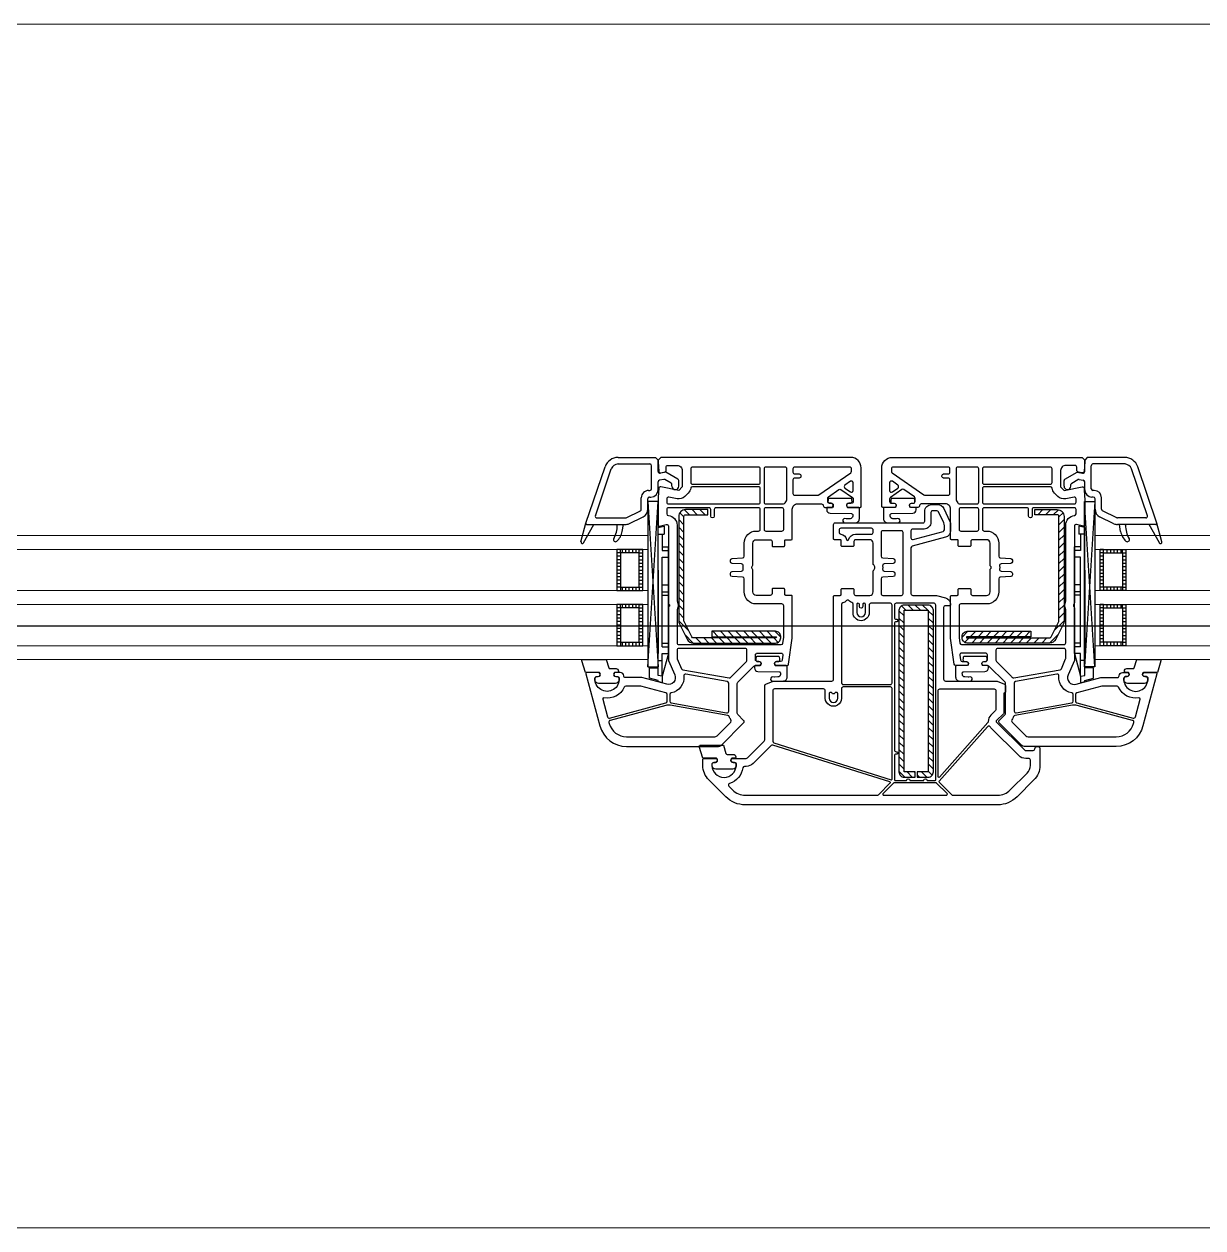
# Model space of a CAD drawing. Header units: millimetres. Extents: x 53645 to 137188, y 78097 to 135533.
# Drawn here: x 121033 to 121375.7, y 104278.9 to 104628.9 of the extents above; entities that cross this region are included whole.
import ezdxf

# ---------------------------------------------------------------- set-up
doc = ezdxf.new("R2010")
doc.units = ezdxf.units.MM
doc.linetypes.add('CONTI', pattern=[0])
doc.linetypes.add('GOST2.303 5', pattern=[24, 20, -1.5, 1, -1.5])
for name, color, linetype in [('axis_dim', 40, 'CONTI'), ('GASKET', 5, 'Continuous'), ('PVC', 7, 'Continuous'), ('STEEL', 5, 'Continuous')]:
    doc.layers.add(name, color=color, linetype=linetype)
doc.layers.add('doors_windows', color=4, linetype='Continuous', lineweight=5)

# ---------------------------------------------------------------- blocks, each defined once
blk = doc.blocks.new('*U52')
at = {"color": 1, "linetype": 'Continuous'}
for p, q in [((541, -44.14), (538.44, -44.82)), ((538.44, -44.82), (538.44, -47.87)), ((542.2, -43.52), (541, -43.85)), ((541, -43.85), (541, -44.14)), ((542.2, -45.37), (541, -45.65)), ((542.2, -45.39), (542.2, -43.52)), ((544, -51.97), (542.2, -45.37)), ((542.2, -45.37), (542.2, -51.97)), ((662, -51.97), (663.8, -45.37)), ((663.8, -45.39), (663.8, -43.52)), ((663.8, -43.52), (665, -43.85)), ((663.8, -45.37), (665, -45.65)), ((663.8, -45.37), (663.8, -51.97)), ((665, -43.85), (665, -44.14)), ((665, -44.14), (667.56, -44.82)), ((667.56, -44.82), (667.56, -47.87)), ((538.44, -47.87), (541, -47.87)), ((541, -45.65), (541, -88.61)), ((542.2, -45.65), (542.2, -51.97)), ((663.8, -45.65), (663.8, -51.97)), ((665, -45.65), (665, -88.61)), ((667.56, -47.87), (665, -47.87)), ((541, -49.97), (542.2, -49.97)), ((541, -76.2), (541, -52)), ((542.2, -51.97), (544, -51.97)), ((544, -51.97), (544, -82.97)), ((663.8, -51.97), (662, -51.97)), ((662, -51.97), (662, -82.97)), ((665, -49.97), (663.8, -49.97)), ((665, -76.2), (665, -52)), ((542.2, -53.97), (542.2, -79.97)), ((542.2, -53.97), (544, -53.97)), ((542.2, -53.97), (542.2, -54.57)), ((542.2, -54.97), (544, -54.97)), ((663.8, -53.97), (662, -53.97)), ((663.8, -54.97), (662, -54.97)), ((663.8, -53.97), (663.8, -54.57)), ((663.8, -53.97), (663.8, -79.97)), ((542.2, -68.97), (544, -68.97)), ((542.2, -69.97), (544, -69.97)), ((663.8, -68.97), (662, -68.97)), ((663.8, -69.97), (662, -69.97)), ((542.2, -71.97), (544, -71.97)), ((663.8, -71.97), (662, -71.97)), ((542.2, -79.97), (544, -79.97)), ((663.8, -79.97), (662, -79.97)), ((542.2, -86.67), (542.2, -81.97)), ((542.2, -81.97), (544, -81.97)), ((542.2, -82.97), (544, -82.97)), ((663.8, -81.97), (662, -81.97)), ((663.8, -82.97), (662, -82.97)), ((663.8, -86.67), (663.8, -81.97)), ((541, -86.67), (542.7, -86.67)), ((542.7, -89.07), (542.7, -86.67)), ((665, -86.67), (663.3, -86.67)), ((663.3, -89.07), (663.3, -86.67)), ((541, -88.61), (542.7, -89.07)), ((665, -88.61), (663.3, -89.07))]:
    blk.add_line(p, q, dxfattribs=at)
at = {"color": 1, "linetype": 'Continuous', "lineweight": -3}
for p, q in [((538.02, -48.17), (541.01, -96.18)), ((538.02, -96.18), (541.01, -48.17)), ((667.98, -48.17), (664.99, -96.18)), ((667.98, -96.18), (664.99, -48.17))]:
    blk.add_line(p, q, dxfattribs=at)
at = {"color": 5}
for p, q in [((530.04, -55.28), (529.04, -55.28)), ((530.04, -55.28), (530.04, -54.28)), ((530.54, -55.28), (530.54, -54.28)), ((531.54, -55.28), (531.54, -54.28)), ((532.54, -55.28), (532.54, -54.28)), ((533.54, -55.28), (533.54, -54.28)), ((534.54, -55.28), (534.54, -54.28)), ((535.54, -55.28), (535.54, -54.28)), ((535.54, -55.28), (536.54, -55.28)), ((670.48, -55.28), (669.48, -55.28)), ((670.48, -55.28), (670.48, -54.28)), ((671.48, -55.28), (671.48, -54.28)), ((672.48, -55.28), (672.48, -54.28)), ((673.48, -55.28), (673.48, -54.28)), ((674.48, -55.28), (674.48, -54.28)), ((675.48, -55.28), (675.48, -54.28)), ((675.98, -55.28), (675.98, -54.28)), ((675.98, -55.28), (676.98, -55.28)), ((530.04, -56.28), (529.04, -56.28)), ((530.04, -57.28), (529.04, -57.28)), ((530.04, -58.28), (529.04, -58.28)), ((530.04, -59.28), (529.04, -59.28)), ((535.54, -56.28), (536.54, -56.28)), ((535.54, -57.28), (536.54, -57.28)), ((535.54, -58.28), (536.54, -58.28)), ((535.54, -59.28), (536.54, -59.28)), ((670.48, -56.28), (669.48, -56.28)), ((670.48, -57.28), (669.48, -57.28)), ((670.48, -58.28), (669.48, -58.28)), ((670.48, -59.28), (669.48, -59.28)), ((675.98, -56.28), (676.98, -56.28)), ((675.98, -57.28), (676.98, -57.28)), ((675.98, -58.28), (676.98, -58.28)), ((675.98, -59.28), (676.98, -59.28)), ((530.04, -60.28), (529.04, -60.28)), ((530.04, -61.28), (529.04, -61.28)), ((530.04, -62.28), (529.04, -62.28)), ((535.54, -60.28), (536.54, -60.28)), ((535.54, -61.28), (536.54, -61.28)), ((535.54, -62.28), (536.54, -62.28)), ((670.48, -60.28), (669.48, -60.28)), ((670.48, -61.28), (669.48, -61.28)), ((670.48, -62.28), (669.48, -62.28)), ((675.98, -60.28), (676.98, -60.28)), ((675.98, -61.28), (676.98, -61.28)), ((675.98, -62.28), (676.98, -62.28)), ((530.04, -63.28), (529.04, -63.28)), ((530.04, -64.28), (529.04, -64.28)), ((530.04, -65.28), (529.04, -65.28)), ((530.04, -65.28), (529.04, -65.28)), ((530.04, -66.28), (529.04, -66.28)), ((530.04, -65.28), (530.04, -66.28)), ((530.54, -66.28), (530.54, -65.28)), ((531.54, -66.28), (531.54, -65.28)), ((532.54, -66.28), (532.54, -65.28)), ((533.54, -66.28), (533.54, -65.28)), ((534.54, -66.28), (534.54, -65.28)), ((535.54, -63.28), (536.54, -63.28)), ((535.54, -64.28), (536.54, -64.28)), ((535.54, -65.28), (536.54, -65.28)), ((535.54, -65.28), (536.54, -65.28)), ((535.54, -65.28), (535.54, -66.28)), ((535.54, -66.28), (536.54, -66.28)), ((670.48, -63.28), (669.48, -63.28)), ((670.48, -64.28), (669.48, -64.28)), ((670.48, -65.28), (669.48, -65.28)), ((670.48, -65.28), (669.48, -65.28)), ((670.48, -66.28), (669.48, -66.28)), ((670.48, -65.28), (670.48, -66.28)), ((671.48, -66.28), (671.48, -65.28)), ((672.48, -66.28), (672.48, -65.28)), ((673.48, -66.28), (673.48, -65.28)), ((674.48, -66.28), (674.48, -65.28)), ((675.48, -66.28), (675.48, -65.28)), ((675.98, -63.28), (676.98, -63.28)), ((675.98, -64.28), (676.98, -64.28)), ((675.98, -65.28), (676.98, -65.28)), ((675.98, -65.28), (676.98, -65.28)), ((675.98, -65.28), (675.98, -66.28)), ((675.98, -66.28), (676.98, -66.28)), ((530.04, -71.28), (529.04, -71.28)), ((530.04, -72.28), (529.04, -72.28)), ((530.04, -73.28), (529.04, -73.28)), ((530.04, -71.28), (530.04, -70.28)), ((530.54, -71.28), (530.54, -70.28)), ((531.54, -71.28), (531.54, -70.28)), ((532.54, -71.28), (532.54, -70.28)), ((533.54, -71.28), (533.54, -70.28)), ((534.54, -71.28), (534.54, -70.28)), ((535.54, -71.28), (535.54, -70.28)), ((535.54, -71.28), (536.54, -71.28)), ((535.54, -72.28), (536.54, -72.28)), ((535.54, -73.28), (536.54, -73.28)), ((670.48, -71.28), (669.48, -71.28)), ((670.48, -72.28), (669.48, -72.28)), ((670.48, -73.28), (669.48, -73.28)), ((670.48, -71.28), (670.48, -70.28)), ((671.48, -71.28), (671.48, -70.28)), ((672.48, -71.28), (672.48, -70.28)), ((673.48, -71.28), (673.48, -70.28)), ((674.48, -71.28), (674.48, -70.28)), ((675.48, -71.28), (675.48, -70.28)), ((675.98, -71.28), (675.98, -70.28)), ((675.98, -71.28), (676.98, -71.28)), ((675.98, -72.28), (676.98, -72.28)), ((675.98, -73.28), (676.98, -73.28)), ((530.04, -74.28), (529.04, -74.28)), ((530.04, -75.28), (529.04, -75.28)), ((530.04, -76.28), (529.04, -76.28)), ((535.54, -74.28), (536.54, -74.28)), ((535.54, -75.28), (536.54, -75.28)), ((535.54, -76.28), (536.54, -76.28)), ((670.48, -74.28), (669.48, -74.28)), ((670.48, -75.28), (669.48, -75.28)), ((670.48, -76.28), (669.48, -76.28)), ((675.98, -74.28), (676.98, -74.28)), ((675.98, -75.28), (676.98, -75.28)), ((675.98, -76.28), (676.98, -76.28)), ((530.04, -77.28), (529.04, -77.28)), ((530.04, -78.28), (529.04, -78.28)), ((530.04, -79.28), (529.04, -79.28)), ((530.04, -80.28), (529.04, -80.28)), ((535.54, -77.28), (536.54, -77.28)), ((535.54, -78.28), (536.54, -78.28)), ((535.54, -79.28), (536.54, -79.28)), ((535.54, -80.28), (536.54, -80.28)), ((670.48, -77.28), (669.48, -77.28)), ((670.48, -78.28), (669.48, -78.28)), ((670.48, -79.28), (669.48, -79.28)), ((670.48, -80.28), (669.48, -80.28)), ((675.98, -77.28), (676.98, -77.28)), ((675.98, -78.28), (676.98, -78.28)), ((675.98, -79.28), (676.98, -79.28)), ((675.98, -80.28), (676.98, -80.28)), ((530.04, -81.28), (529.04, -81.28)), ((530.04, -81.28), (529.04, -81.28)), ((530.04, -82.28), (529.04, -82.28)), ((530.04, -81.28), (530.04, -82.28)), ((530.54, -82.28), (530.54, -81.28)), ((531.54, -82.28), (531.54, -81.28)), ((532.54, -82.28), (532.54, -81.28)), ((533.54, -82.28), (533.54, -81.28)), ((534.54, -82.28), (534.54, -81.28)), ((535.54, -81.28), (536.54, -81.28)), ((535.54, -81.28), (536.54, -81.28)), ((535.54, -81.28), (535.54, -82.28)), ((535.54, -82.28), (536.54, -82.28)), ((670.48, -81.28), (669.48, -81.28)), ((670.48, -81.28), (669.48, -81.28)), ((670.48, -82.28), (669.48, -82.28)), ((670.48, -81.28), (670.48, -82.28)), ((671.48, -82.28), (671.48, -81.28)), ((672.48, -82.28), (672.48, -81.28)), ((673.48, -82.28), (673.48, -81.28)), ((674.48, -82.28), (674.48, -81.28)), ((675.48, -82.28), (675.48, -81.28)), ((675.98, -81.28), (676.98, -81.28)), ((675.98, -81.28), (676.98, -81.28)), ((675.98, -81.28), (675.98, -82.28)), ((675.98, -82.28), (676.98, -82.28))]:
    blk.add_line(p, q, dxfattribs=at)
at = {"color": 1, "linetype": 'Continuous', "lineweight": -3}
for points in [[(538.02, -50.18), (538.02, -48.17), (541.01, -48.17), (541.01, -96.18), (538.02, -96.18)], [(667.98, -50.18), (667.98, -48.17), (664.99, -48.17), (664.99, -96.18), (667.98, -96.18)]]:
    blk.add_lwpolyline(points, close=True, dxfattribs=at)
at = {"color": 5}
for points in [[(536.54, -66.28), (529.04, -66.28), (529.04, -54.28), (536.54, -54.28)], [(535.54, -65.28), (530.04, -65.28), (530.04, -55.28), (535.54, -55.28)], [(669.48, -66.28), (676.98, -66.28), (676.98, -54.28), (669.48, -54.28)], [(670.48, -65.28), (675.98, -65.28), (675.98, -55.28), (670.48, -55.28)], [(536.54, -82.28), (529.04, -82.28), (529.04, -70.28), (536.54, -70.28)], [(535.54, -81.28), (530.04, -81.28), (530.04, -71.28), (535.54, -71.28)], [(669.48, -82.28), (676.98, -82.28), (676.98, -70.28), (669.48, -70.28)], [(670.48, -81.28), (675.98, -81.28), (675.98, -71.28), (670.48, -71.28)]]:
    blk.add_lwpolyline(points, close=True, dxfattribs=at)
at = {"layer": 'doors_windows', "color": 5}
for points in [[(100, -50.28), (538.02, -50.28), (538.02, -54.28), (100, -54.28)], [(668, -50.28), (1100.25, -50.28), (1100.25, -54.28), (668, -54.28)], [(100, -66.28), (538.02, -66.28), (538.02, -70.28), (100, -70.28)], [(668, -66.28), (1100.25, -66.28), (1100.25, -70.28), (668, -70.28)], [(100, -82.28), (538.02, -82.28), (538.02, -86.28), (100, -86.28)], [(668, -82.28), (1100.25, -82.28), (1100.25, -86.28), (668, -86.28)]]:
    blk.add_lwpolyline(points, close=True, dxfattribs=at)
at = {"layer": 'GASKET'}
for p, q in [((518.57, -84.5), (520.01, -89.88)), ((519.3, -84.2), (522.3, -89.5)), ((530.55, -87.48), (530.91, -89.5)), ((675.45, -87.48), (675.09, -89.5)), ((686.69, -84.2), (683.7, -89.5)), ((687.43, -84.5), (685.99, -89.88))]:
    blk.add_line(p, q, dxfattribs=at)
at = {"layer": 'GASKET', "color": 5, "linetype": 'Continuous'}
for points in [[(643.14, -22.66, -0.414214), (642.44, -21.96), (642.44, -21.86, -0.414214), (642.74, -21.56), (643.59, -21.56), (643.76, -21.26, 0.57735), (643.24, -20.36), (642.79, -20.36, -0.414214), (642.29, -19.86), (642.29, -19.56, -0.020024), (642.3, -19.28, -0.390947), (643.3, -18.36), (648.28, -18.36, -0.390947), (649.28, -19.28), (649.29, -19.56), (649.29, -19.86, -0.414214), (648.79, -20.36), (648.34, -20.36, 0.57735), (647.82, -21.26), (648, -21.56), (652.04, -21.56), (653.06, -24.95, -0.502334), (652.77, -25.33), (646.01, -25.33), (645.28, -22.9, 0.349418), (644.98, -22.66)], [(526.91, -47.61, 0.349418), (526.62, -47.85), (525.89, -50.28), (519.13, -50.28, -0.502334), (518.84, -49.9), (519.86, -46.51), (523.9, -46.51), (524.08, -46.21, 0.57735), (523.56, -45.31), (523.11, -45.31, -0.414214), (522.61, -44.81), (522.61, -44.51), (522.62, -44.23, -0.390947), (523.61, -43.31), (528.6, -43.31, -0.390947), (529.6, -44.23, -0.020024), (529.61, -44.51), (529.61, -44.81, -0.414214), (529.11, -45.31), (528.66, -45.31, 0.57735), (528.14, -46.21), (528.31, -46.51), (529.16, -46.51, -0.414214), (529.46, -46.81), (529.46, -46.91, -0.414214), (528.76, -47.61)], [(575.43, -49.68, -0.57735), (574.91, -48.78), (575.08, -48.48), (578.22, -48.48, 0.414214), (578.52, -48.18), (578.52, -45.19, 0.414214), (577.32, -43.99), (574.23, -43.99, 1.241435), (574.68, -45.16, -0.169782), (574.87, -45.11), (575.84, -45.19, -0.363714), (576.56, -45.92), (576.59, -46.24, -0.433601), (576.2, -46.68), (569.99, -46.81, 0.407864), (569.01, -47.81), (569.01, -48.28, 0.414214), (569.21, -48.48), (570.67, -48.48), (570.85, -48.78, -0.57735), (570.33, -49.68), (569.88, -49.68, 0.414214), (569.38, -50.18, 0.054959), (569.46, -50.94, 0.351258), (569.66, -51.1), (576.1, -51.1, 0.351258), (576.29, -50.94, 0.054959), (576.38, -50.18, 0.414214), (575.88, -49.68)], [(630.12, -49.68, 0.414214), (629.62, -50.18, 0.054959), (629.71, -50.94, 0.351258), (629.9, -51.1), (636.34, -51.1, 0.351258), (636.54, -50.94, 0.054959), (636.62, -50.18, 0.414214), (636.12, -49.68), (635.67, -49.68, -0.57735), (635.15, -48.78), (635.33, -48.48), (636.79, -48.48, 0.414214), (636.99, -48.28), (636.99, -47.81, 0.407864), (636.01, -46.81), (629.8, -46.68, -0.433601), (629.41, -46.24), (629.44, -45.92, -0.363714), (630.16, -45.19), (631.13, -45.11, -0.169782), (631.32, -45.16, 1.241435), (631.77, -43.99), (628.68, -43.99, 0.414214), (627.48, -45.19), (627.48, -48.18, 0.414214), (627.78, -48.48), (630.92, -48.48), (631.09, -48.78, -0.57735), (630.57, -49.68)], [(677.24, -47.61, -0.414214), (676.54, -46.91), (676.54, -46.81, -0.414214), (676.84, -46.51), (677.69, -46.51), (677.86, -46.21, 0.57735), (677.34, -45.31), (676.89, -45.31, -0.414214), (676.39, -44.81), (676.39, -44.51, -0.020024), (676.4, -44.23, -0.390947), (677.4, -43.31), (682.38, -43.31, -0.390947), (683.38, -44.23), (683.39, -44.51), (683.39, -44.81, -0.414214), (682.89, -45.31), (682.44, -45.31, 0.57735), (681.92, -46.21), (682.1, -46.51), (686.14, -46.51), (687.16, -49.9, -0.502334), (686.87, -50.28), (680.11, -50.28), (679.38, -47.85, 0.349418), (679.08, -47.61)], [(596.41, -95.68, -0.57735), (595.9, -94.78), (596.07, -94.48), (599.2, -94.48, 0.414214), (599.5, -94.18), (599.5, -91.19, 0.414214), (598.3, -89.99), (595.21, -89.99, 1.241435), (595.67, -91.16, -0.169782), (595.86, -91.11), (596.82, -91.19, -0.363714), (597.55, -91.92), (597.58, -92.24, -0.433601), (597.19, -92.68), (590.98, -92.81, 0.407864), (590, -93.81), (590, -94.28, 0.414214), (590.2, -94.48), (591.66, -94.48), (591.83, -94.78, -0.57735), (591.31, -95.68), (590.86, -95.68, 0.414214), (590.36, -96.18, 0.054959), (590.45, -96.94, 0.351258), (590.64, -97.1), (597.09, -97.1, 0.351258), (597.28, -96.94, 0.054959), (597.36, -96.18, 0.414214), (596.86, -95.68)], [(609.13, -95.68, 0.414214), (608.63, -96.18, 0.054959), (608.72, -96.94, 0.351258), (608.91, -97.1), (615.36, -97.1, 0.351258), (615.55, -96.94, 0.054959), (615.63, -96.18, 0.414214), (615.13, -95.68), (614.68, -95.68, -0.57735), (614.16, -94.78), (614.34, -94.48), (615.8, -94.48, 0.414214), (616, -94.28), (616, -93.81, 0.407864), (615.02, -92.81), (608.81, -92.68, -0.433601), (608.42, -92.24), (608.45, -91.92, -0.363714), (609.18, -91.19), (610.14, -91.11, -0.169782), (610.33, -91.16, 1.241435), (610.79, -89.99), (607.7, -89.99, 0.414214), (606.5, -91.19), (606.5, -94.18, 0.414214), (606.8, -94.48), (609.93, -94.48), (610.1, -94.78, -0.57735), (609.58, -95.68)]]:
    blk.add_lwpolyline(points, format="xyb", close=True, dxfattribs=at)
at = {"layer": 'GASKET'}
for centre, radius, start, end in [((518.96, -84.4), 0.4, 29.4867, 195), ((528.6, -85.1), 0.6, 47.514, 209.42), ((521.11, -89.32), 8, 0, 29.42), ((525.63, -88.34), 5, 10, 47.514), ((680.37, -88.34), 5, 132.486, 170), ((684.89, -89.32), 8, 150.58, 180), ((677.4, -85.1), 0.6, 330.58, 132.486), ((687.04, -84.4), 0.4, 345, 150.5133)]:
    blk.add_arc(centre, radius, start, end, dxfattribs=at)
at = {"layer": 'PVC'}
for p, q in [((520, -89.8), (520, -89.8)), ((520.02, -89.9), (525.58, -106.29)), ((520.3, -89.5), (531.45, -89.5)), ((529.11, -89.32), (529.11, -89.5)), ((532.5, -89.74), (536.65, -91.76)), ((673.5, -89.74), (669.35, -91.76)), ((685.7, -89.5), (674.55, -89.5)), ((676.89, -89.32), (676.89, -89.5)), ((685.98, -89.9), (680.42, -106.29)), ((686, -89.8), (686, -89.8)), ((522.76, -92.06), (527.38, -105.68)), ((523.23, -91.4), (531.45, -91.4)), ((531.67, -91.45), (535.82, -93.47)), ((536.1, -93.92), (536.1, -97.3)), ((538, -93.92), (538, -97)), ((668, -93.92), (668, -97)), ((669.9, -93.92), (669.9, -97.3)), ((674.33, -91.45), (670.18, -93.47)), ((682.77, -91.4), (674.55, -91.4)), ((683.24, -92.06), (678.62, -105.68)), ((538.5, -97.5), (538.9, -97.5)), ((667.5, -97.5), (667.1, -97.5)), ((538.2, -99.4), (538.6, -99.4)), ((539.1, -99.9), (539.1, -106.6)), ((541, -99.6), (541, -101.91)), ((545, -100.65), (545, -101.11)), ((547, -100.65), (547, -102.27)), ((659, -100.65), (659, -102.27)), ((661, -100.65), (661, -101.11)), ((665, -99.6), (665, -101.91)), ((666.9, -99.9), (666.9, -106.6)), ((667.8, -99.4), (667.4, -99.4)), ((541, -104.96), (541, -108.25)), ((542.65, -102.62), (541.41, -102.4)), ((543.2, -104.75), (541.59, -104.47)), ((544.75, -101.55), (542.99, -102.56)), ((546.75, -102.7), (543.2, -104.75)), ((659.25, -102.7), (662.8, -104.75)), ((661.25, -101.55), (663.01, -102.56)), ((662.8, -104.75), (664.41, -104.47)), ((663.35, -102.62), (664.59, -102.4)), ((665, -104.96), (665, -108.25)), ((529.27, -107.1), (538.6, -107.1)), ((540.25, -109), (541, -108.25)), ((665.75, -109), (665, -108.25)), ((676.72, -107.1), (667.4, -107.1)), ((529.37, -109), (540.25, -109)), ((676.63, -109), (665.75, -109))]:
    blk.add_line(p, q, dxfattribs=at)
at = {"layer": 'PVC', "linetype": 'Continuous', "lineweight": -3}
for points in [[(614, -44.5), (614, -68.6, -0.414214), (613.7, -68.9), (612.1, -68.9, 0.414214), (611.8, -69.2), (611.8, -70.6, -0.414214), (611.5, -70.9), (608.4, -70.9, -0.414214), (608.1, -70.6), (608.1, -69.4, 0.414214), (607.6, -68.9), (603.5, -68.9, 0.414214), (602.5, -69.9), (602.5, -75.88, -0.213422), (602.33, -76.25, 0.447214), (602.33, -77.75, -0.213422), (602.5, -78.12), (602.5, -84.1, 0.414214), (603.5, -85.1), (607.6, -85.1, 0.414214), (608.1, -84.6), (608.1, -83.4, -0.414214), (608.4, -83.1), (611.5, -83.1, -0.414214), (611.8, -83.4), (611.8, -84.8, 0.414214), (612.1, -85.1), (613.7, -85.1, -0.414214), (614, -85.4), (614, -89.5, -0.414214), (613.5, -90), (588, -90, 0.414214), (587.5, -90.5), (587.5, -93.3, -0.414214), (585.5, -95.3), (583.77, -95.3, -0.290275), (581.96, -94.15), (580.19, -90.41, -0.110636), (580, -89.55), (580, -87.72, -0.339454), (581.48, -85.78), (591.13, -83.2, 0.339454), (591.5, -82.72), (591.5, -69.4, 0.414214), (591, -68.9), (584.04, -68.9), (581.48, -68.22, -0.339454), (580, -66.28), (580, -66.2, -0.414214), (580.3, -65.9), (581.5, -65.9, 0.414214), (582, -65.4), (582, -44.5, 0.414214), (581.5, -44), (566.6, -44, -0.095415), (566.41, -43.96), (564.31, -43.13, -0.306678), (564, -42.66), (564, -41, -0.414214), (564.5, -40.5), (564.5, -34.83, -0.198912), (564.65, -34.48), (566.63, -32.49, 0.414214), (566.63, -32.07), (558.51, -23.95, 0.198912), (558.16, -23.8), (556, -23.8, 0.402551), (555.5, -24.28, -0.980206), (554, -24.25), (554, -19.49, -0.198912), (555.76, -15.24), (560.66, -10.34, -0.198912), (566.31, -8), (639.69, -8, -0.198912), (645.34, -10.34), (650.24, -15.24, -0.198912), (652, -19.49), (652, -21.2, -0.416494), (651.7, -21.5), (648.05, -21.5), (647.88, -21.2, -0.57735), (648.4, -20.3), (648.85, -20.3, 0.414214), (649.35, -19.8), (649.35, -19.5, 1), (642.35, -19.5), (642.35, -19.8, 0.414214), (642.85, -20.3), (643.3, -20.3, -0.57735), (643.82, -21.2), (643.65, -21.5), (639.41, -21.5, 0.198912), (639.05, -21.65), (634.15, -26.55, 0.198912), (634, -26.91), (634, -42.66, -0.306678), (633.68, -43.13), (631.59, -43.96, -0.095415), (631.4, -44), (614.5, -44, 0.414214)], [(583.34, -14.91, 0.397391), (583.33, -14.63), (579.65, -10.95, 0.198912), (579.3, -10.8), (566.31, -10.8, 0.198912), (562.64, -12.32), (557.74, -17.22, 0.198912), (556.8, -19.49), (556.8, -21, 0.414214), (557.3, -21.5), (558.16, -21.5, -0.198912), (560.14, -22.32), (568.26, -30.44, -0.032912), (568.48, -30.7, 0.470834), (569.25, -30.73)], [(599.59, -11.31, 0.668179), (599.38, -10.8), (581.22, -10.8, 0.668179), (581.01, -11.31), (584.04, -14.34, 0.198912), (584.18, -14.4), (596.42, -14.4, 0.198912), (596.56, -14.34)], [(644.24, -14.24, 0.565751), (644.45, -13.41), (643.36, -12.32, 0.198912), (639.69, -10.8), (601.3, -10.8, 0.198912), (600.95, -10.95), (597.54, -14.36, 0.563357), (597.62, -14.69), (631.69, -25.38, 0.279298), (632.19, -25.25), (637.42, -20.02, -0.199351), (639.41, -19.2), (639.9, -19.2, 0.375565), (640.4, -18.77, -0.293055)], [(569.14, -31.9), (583.25, -16.06, -0.689277), (583.6, -16.19), (583.6, -41.2, -0.414214), (583.1, -41.7), (567.3, -41.7, -0.414214), (566.8, -41.2), (566.8, -35.78, -0.198912), (566.95, -35.43), (568.26, -34.12, 0.202838), (569.02, -32.24, -0.187842)], [(596.3, -23.95, 0.414214), (595.8, -23.45), (595.65, -23.45, -1), (595.65, -22.75), (595.8, -22.75, 0.414214), (596.3, -22.25), (596.3, -15.3, 0.414214), (596.1, -15.1), (592.8, -15.1, -1), (591.8, -15.1), (587.8, -15.1, -1), (586.8, -15.1), (584.5, -15.1, 0.414214), (584.3, -15.3), (584.3, -66.1, 0.414214), (584.8, -66.6), (595.8, -66.6, 0.414214), (596.3, -66.1), (596.3, -62.45, 0.414214), (595.8, -61.95), (595.65, -61.95, -1), (595.65, -61.25), (595.8, -61.25, 0.414214), (596.3, -60.75)], [(597, -15.5), (597, -41.8, 0.414214), (597.5, -42.3), (611.2, -42.3, 0.414214), (611.7, -41.8), (611.7, -39, -1.000403), (616.4, -39), (616.4, -41.2, 0.414214), (616.9, -41.7), (631.2, -41.7, 0.414214), (631.7, -41.2), (631.7, -26.48, 0.327721), (631.35, -26), (597.26, -15.31, 0.506341)], [(541.75, -109), (541, -108.25), (541, -107.75), (541.18, -104.97, -0.446275), (541.77, -104.51), (542.89, -104.7, -0.36397), (543.3, -105.2), (543.3, -106.2, 0.414214), (543.8, -106.7), (546.5, -106.7, 0.414214), (548, -105.2), (548, -100.43), (547, -99.43), (541.78, -100.49, -0.454146), (541.18, -100.03), (541.01, -97.41, -0.016582), (541, -97.21), (541, -89.3, -0.493145), (541.38, -89.01), (543.37, -89.54, 0.493145), (544, -89.06), (544, -66.71, -0.201513), (544.15, -66.36, 0.420084), (544.15, -65.64, -0.201513), (544, -65.29), (544, -50), (545.83, -45.8, 0.628383), (543.48, -43.07), (536.27, -45), (531.5, -45, 0.414214), (531, -45.5, -0.414214), (530, -46.5), (528.35, -46.5), (528.18, -46.2, -0.57735), (528.7, -45.3), (529.13, -45.3, 0.38517), (529.63, -44.85, 1.105542), (522.67, -44.85, 0.38517), (523.16, -45.3), (523.6, -45.3, -0.57735), (524.12, -46.2), (523.95, -46.5), (520.3, -46.5, -0.493145), (520.01, -46.12), (524.08, -30.93, -0.339454), (531.81, -25), (558.59, -25, -0.198912), (559.29, -25.29), (565.85, -31.85, -0.414214), (565.85, -32.56), (564.15, -34.27, 0.198912), (564, -34.62), (564, -43.29, 0.198912), (564.15, -43.65), (568.85, -48.35, 0.198912), (569.21, -48.5), (570.65, -48.5), (570.82, -48.8, -0.57735), (570.3, -49.7), (569.8, -49.7, 0.414214), (569.3, -50.2), (569.3, -51.6, 0.414214), (569.8, -52.1), (576.79, -52.1, 0.455633), (577.28, -51.53), (577.09, -50.13, 0.373972), (576.59, -49.7), (575.4, -49.7, -0.57735), (574.88, -48.8), (575.05, -48.5), (578.44, -48.5, -0.373885), (578.94, -48.93), (580, -56.5), (580, -68.6, -0.414214), (579.7, -68.9), (578.1, -68.9, 0.414214), (577.8, -69.2), (577.8, -70.6, -0.414214), (577.5, -70.9), (574.4, -70.9, -0.414214), (574.1, -70.6), (574.1, -69.4, 0.414214), (573.6, -68.9), (569.5, -68.9, 0.414214), (568.5, -69.9), (568.5, -76.29, -0.201513), (568.35, -76.64, 0.420084), (568.35, -77.36, -0.201513), (568.5, -77.71), (568.5, -84.1, 0.414214), (569.5, -85.1), (573.6, -85.1, 0.414214), (574.1, -84.6), (574.1, -83.4, -0.414214), (574.4, -83.1), (577.5, -83.1, -0.414214), (577.8, -83.4), (577.8, -84.8, 0.414214), (578.1, -85.1), (579.7, -85.1, -0.414214), (580, -85.4), (580, -94, 0.414214), (581.5, -95.5), (588.5, -95.5, 0.414214), (589, -95, -0.414214), (589.5, -94.5), (591.65, -94.5), (591.82, -94.8, -0.57735), (591.3, -95.7), (590.8, -95.7, 0.414214), (590.3, -96.2), (590.3, -97.17, 0.244698), (590.51, -97.58), (593.56, -99.72, 0.315299), (594.14, -99.72), (597.49, -97.37, 0.244698), (597.7, -96.96), (597.7, -96.2, 0.414214), (597.2, -95.7), (596.4, -95.7, -0.57735), (595.88, -94.8), (596.05, -94.5), (599.7, -94.5, -0.414214), (600, -94.8), (600, -106, -0.414214), (597, -109)], [(561.27, -34, 0.274835), (561.66, -33.67, -0.088112), (562.16, -32.75, 0.382222), (562.12, -32.08), (558.13, -28.09, 0.198912), (557.43, -27.8), (531.81, -27.8, 0.339454), (526.79, -31.65), (526.71, -31.95, 0.414214), (527.06, -32.57), (543.22, -36.9, 0.109518), (544.52, -36.95)], [(664.25, -109), (665, -108.25), (665, -107.75), (664.81, -104.97, 0.446275), (664.23, -104.51), (663.11, -104.7, 0.36397), (662.7, -105.2), (662.7, -106.2, -0.414214), (662.2, -106.7), (659.5, -106.7, -0.414214), (658, -105.2), (658, -100.43), (659, -99.43), (664.22, -100.49, 0.454146), (664.82, -100.03), (664.99, -97.41, 0.016582), (665, -97.21), (665, -89.3, 0.493145), (664.62, -89.01), (662.63, -89.54, -0.493145), (662, -89.06), (662, -66.71, 0.201513), (661.85, -66.36, -0.420084), (661.85, -65.64, 0.201513), (662, -65.29), (662, -50), (660.17, -45.8, -0.628383), (662.52, -43.07), (669.73, -45), (674.5, -45, -0.414214), (675, -45.5, 0.414214), (676, -46.5), (677.65, -46.5), (677.82, -46.2, 0.57735), (677.3, -45.3), (676.86, -45.3, -0.38517), (676.37, -44.85, -1.105542), (683.33, -44.85, -0.38517), (682.83, -45.3), (682.4, -45.3, 0.57735), (681.88, -46.2), (682.05, -46.5), (685.7, -46.5, 0.493145), (685.99, -46.12), (681.92, -30.93, 0.339454), (674.19, -25), (647.41, -25, 0.198912), (646.71, -25.29), (640.15, -31.85, 0.414214), (640.15, -32.56), (641.85, -34.27, -0.198912), (642, -34.62), (642, -43.29, -0.198912), (641.85, -43.65), (637.15, -48.35, -0.198912), (636.79, -48.5), (635.35, -48.5), (635.18, -48.8, 0.57735), (635.7, -49.7), (636.2, -49.7, -0.414214), (636.7, -50.2), (636.7, -51.6, -0.414214), (636.2, -52.1), (629.21, -52.1, -0.455633), (628.72, -51.53), (628.91, -50.13, -0.373972), (629.41, -49.7), (630.6, -49.7, 0.57735), (631.12, -48.8), (630.95, -48.5), (627.56, -48.5, 0.373885), (627.06, -48.93), (626, -56.5), (626, -68.6, 0.414214), (626.3, -68.9), (627.9, -68.9, -0.414214), (628.2, -69.2), (628.2, -70.6, 0.414214), (628.5, -70.9), (631.6, -70.9, 0.414214), (631.9, -70.6), (631.9, -69.4, -0.414214), (632.4, -68.9), (636.5, -68.9, -0.414214), (637.5, -69.9), (637.5, -76.29, 0.201513), (637.65, -76.64, -0.420084), (637.65, -77.36, 0.201513), (637.5, -77.71), (637.5, -84.1, -0.414214), (636.5, -85.1), (632.4, -85.1, -0.414214), (631.9, -84.6), (631.9, -83.4, 0.414214), (631.6, -83.1), (628.5, -83.1, 0.414214), (628.2, -83.4), (628.2, -84.8, -0.414214), (627.9, -85.1), (626.3, -85.1, 0.414214), (626, -85.4), (626, -94, -0.414214), (624.5, -95.5), (617.5, -95.5, -0.414214), (617, -95, 0.414214), (616.5, -94.5), (614.35, -94.5), (614.18, -94.8, 0.57735), (614.7, -95.7), (615.2, -95.7, -0.414214), (615.7, -96.2), (615.7, -97.17, -0.244698), (615.49, -97.58), (612.44, -99.72, -0.315299), (611.86, -99.72), (608.51, -97.37, -0.244698), (608.3, -96.96), (608.3, -96.2, -0.414214), (608.8, -95.7), (609.6, -95.7, 0.57735), (610.12, -94.8), (609.95, -94.5), (606.3, -94.5, 0.414214), (606, -94.8), (606, -106, 0.414214), (609, -109)], [(661.48, -36.95, 0.109518), (662.78, -36.9), (678.94, -32.57, 0.414214), (679.29, -31.95), (679.21, -31.65, 0.339454), (674.19, -27.8), (648.57, -27.8, 0.198912), (647.87, -28.09), (643.88, -32.08, 0.382222), (643.84, -32.75, -0.088112), (644.34, -33.67, 0.274835), (644.73, -34)], [(535.88, -42.5, 0.065543), (536.01, -42.48), (543.28, -40.53, 0.339454), (543.65, -40.05), (543.65, -38.12, 0.339454), (543.28, -37.64), (526.88, -33.24, 0.414214), (526.27, -33.6), (524.9, -38.7, 0.546119), (525.24, -39.08, -0.339137), (531.15, -42.21, 0.293253), (531.6, -42.5)], [(561.09, -43.89, 0.36397), (561.5, -43.39), (561.5, -35.27, 0.466308), (560.91, -34.77), (544.76, -37.62, 0.36397), (544.35, -38.12), (544.35, -40.07, 0.365019), (544.76, -40.57, -0.394481), (548.48, -45.46, 0.498043), (549.06, -46.01)], [(656.94, -46.01, 0.498043), (657.52, -45.46, -0.394481), (661.23, -40.57, 0.365019), (661.65, -40.07), (661.65, -38.12, 0.36397), (661.24, -37.62), (645.09, -34.77, 0.466308), (644.5, -35.27), (644.5, -43.39, 0.36397), (644.91, -43.89)], [(674.39, -42.5, 0.293253), (674.85, -42.21, -0.339137), (680.76, -39.08, 0.546119), (681.1, -38.7), (679.73, -33.6, 0.414214), (679.12, -33.24), (662.72, -37.64, 0.339454), (662.35, -38.12), (662.35, -40.05, 0.339454), (662.72, -40.53), (669.99, -42.48, 0.065543), (670.12, -42.5)], [(612.8, -39), (612.8, -40.4, 0.414214), (613.1, -40.7), (613.36, -40.7, 0.298219), (613.64, -40.52, -0.654659), (614.46, -40.52, 0.298219), (614.74, -40.7), (615, -40.7, 0.414214), (615.3, -40.4), (615.3, -39, 1)], [(566.3, -53.5, 0.414214), (566.8, -53), (566.8, -50.04, 0.198912), (566.65, -49.69), (562.38, -45.41, -0.034736), (562.11, -45.1, 0.28183), (561.62, -44.91), (548.16, -47.28, 0.251284), (547.79, -47.58), (546.54, -50.43, 0.103244), (546.5, -50.63), (546.5, -53, 0.414214), (547, -53.5)], [(611.7, -43.5, 0.414214), (611.2, -43), (597.5, -43, 0.414214), (597, -43.5), (597, -66.1, 0.414214), (597.5, -66.6), (603.15, -66.6, 0.414214), (603.65, -66.1), (603.65, -63.9, -1), (608.35, -63.9), (608.35, -66.35, 0.304499), (608.66, -66.81, -0.095018), (609.54, -67.38, 0.41121), (610.25, -67.38, -0.125288), (611.34, -66.71, 0.330344), (611.7, -66.23)], [(659, -53.5, 0.414214), (659.5, -53), (659.5, -50.63, 0.103244), (659.46, -50.43), (658.21, -47.58, 0.251284), (657.84, -47.28), (644.38, -44.91, 0.28183), (643.89, -45.1, -0.034736), (643.62, -45.41), (639.35, -49.69, 0.198912), (639.2, -50.04), (639.2, -53, 0.414214), (639.7, -53.5)], [(570.2, -94.4, 0.414214), (570.7, -93.9), (570.7, -88.1, 0.414214), (570.2, -87.6), (569.5, -87.6, -0.414214), (566, -84.1), (566, -80.28, 0.39896), (565.53, -79.78), (562.47, -79.62, -0.39896), (562, -79.13), (562, -78.69, -0.39896), (562.47, -78.2), (565.27, -78.05, 0.442836), (565.74, -77.48, -0.074681), (565.74, -76.52, 0.442836), (565.27, -75.95), (562.47, -75.8, -0.39896), (562, -75.31), (562, -74.87, -0.39896), (562.47, -74.38), (565.53, -74.22, 0.39896), (566, -73.72), (566, -69.9, -0.414214), (569.5, -66.4), (577, -66.4, 0.414214), (577.5, -65.9), (577.5, -56.71, 0.034844), (577.49, -56.64), (577.27, -55.03, 0.373972), (576.77, -54.6), (547, -54.6, 0.414214), (546.5, -55.1), (546.5, -64.69, -0.229416), (546.5, -67.31), (546.5, -89.32, -0.387795), (543.95, -92.11, 0.387795), (543.5, -92.61), (543.5, -93.9, 0.414214), (544, -94.4), (555.8, -94.4, 0.414214), (556.3, -93.9), (556.3, -91.9, -1), (557.3, -91.9), (557.3, -93.9, 0.414214), (557.8, -94.4)], [(648.2, -94.4, 0.414214), (648.7, -93.9), (648.7, -91.9, -1), (649.7, -91.9), (649.7, -93.9, 0.414214), (650.2, -94.4), (662, -94.4, 0.414214), (662.5, -93.9), (662.5, -92.61, 0.387795), (662.04, -92.11, -0.387795), (659.5, -89.32), (659.5, -67.31, -0.229416), (659.5, -64.69), (659.5, -55.1, 0.414214), (659, -54.6), (629.22, -54.6, 0.373972), (628.73, -55.03), (628.5, -56.64, 0.034844), (628.5, -56.71), (628.5, -65.9, 0.414214), (629, -66.4), (636.5, -66.4, -0.414214), (640, -69.9), (640, -73.72, 0.39896), (640.47, -74.22), (643.53, -74.38, -0.39896), (644, -74.87), (644, -75.31, -0.39896), (643.53, -75.8), (640.73, -75.95, 0.442836), (640.26, -76.52, -0.074681), (640.26, -77.48, 0.442836), (640.73, -78.05), (643.53, -78.2, -0.39896), (644, -78.69), (644, -79.13, -0.39896), (643.53, -79.62), (640.47, -79.78, 0.39896), (640, -80.28), (640, -84.1, -0.414214), (636.5, -87.6), (635.8, -87.6, 0.414214), (635.3, -88.1), (635.3, -93.9, 0.414214), (635.8, -94.4)], [(607.25, -63.9, 1), (604.75, -63.9), (604.75, -66.3, 0.490314), (605.12, -66.59, 0.490314), (605.5, -66.3), (605.5, -65.65, -1), (606.5, -65.65), (606.5, -66.3, 0.490314), (606.87, -66.59, 0.490314), (607.25, -66.3)], [(600.2, -69.4, 0.414214), (599.7, -68.9), (594.3, -68.9, 0.414214), (593.8, -69.4), (593.8, -87.2, 0.414214), (594.3, -87.7), (599.7, -87.7, 0.414214), (600.2, -87.2), (600.2, -80.27, 0.39896), (599.73, -79.78), (596.67, -79.62, -0.39896), (596.2, -79.12), (596.2, -78.68, -0.39896), (596.67, -78.18), (599.27, -78.05, 0.448274), (599.74, -77.47, -0.083813), (599.74, -76.53, 0.448274), (599.27, -75.95), (596.67, -75.82, -0.39896), (596.2, -75.32), (596.2, -74.88, -0.39896), (596.67, -74.38), (599.73, -74.22, 0.39896), (600.2, -73.73)], [(591.5, -85.62, 0.493145), (590.87, -85.13), (582.17, -87.46, 0.339454), (581.8, -87.95), (581.8, -89.15, 0.110636), (581.99, -90), (583.51, -93.21, 0.290275), (583.96, -93.5), (585.2, -93.5, 0.414214), (585.7, -93), (585.7, -90.2, -0.414214), (587.7, -88.2), (591, -88.2, 0.414214), (591.5, -87.7)], [(612.4, -87.19, 0.389983), (611.94, -86.69, -0.342075), (610.23, -85.12, 0.81398), (609.64, -85.1, -0.345604), (607.6, -86.7), (603.5, -86.7, -0.040522), (603.08, -86.67, 0.462498), (602.5, -87.16), (602.5, -87.9, 0.414214), (603, -88.4), (611.9, -88.4, 0.414214), (612.4, -87.9)], [(577, -94.4, 0.414214), (577.5, -93.9), (577.5, -88.1, 0.414214), (577, -87.6), (572.3, -87.6, 0.414214), (571.8, -88.1), (571.8, -93.9, 0.414214), (572.3, -94.4)], [(633.7, -94.4, 0.414214), (634.2, -93.9), (634.2, -88.1, 0.414214), (633.7, -87.6), (629, -87.6, 0.414214), (628.5, -88.1), (628.5, -93.9, 0.414214), (629, -94.4)], [(570.2, -100.5, 0.414214), (570.7, -100), (570.7, -96, 0.414214), (570.2, -95.5), (544, -95.5, 0.414214), (543.5, -96), (543.5, -96.98, 0.4743), (544.1, -97.47), (546.5, -96.98, -0.251647), (548.77, -97.66), (549.77, -98.66, -0.161969), (550.47, -100.07, 0.372896), (550.97, -100.5)], [(577.9, -106.2, 0.414214), (578.4, -105.7), (578.4, -96.7, 0.162278), (578.3, -96.4, -0.045769), (577.92, -95.78, 0.284915), (577.47, -95.5), (572.3, -95.5, 0.414214), (571.8, -96), (571.8, -105.7, 0.414214), (572.3, -106.2)], [(596.7, -106.2, 0.414214), (597.2, -105.7), (597.2, -104.97, 0.244698), (596.99, -104.56), (587.75, -98.09, 0.153915), (587.47, -98), (581, -98, -0.01877), (580.74, -97.99, 0.436376), (580.2, -98.49), (580.2, -102.5, 0.414214), (580.7, -103), (582, -103, -0.414214), (582.5, -103.5), (582.5, -103.7, -0.414214), (582, -104.2), (580.7, -104.2, 0.414214), (580.2, -104.7), (580.2, -105.7, 0.414214), (580.7, -106.2)], [(625.3, -106.2, 0.414214), (625.8, -105.7), (625.8, -104.7, 0.414214), (625.3, -104.2), (624, -104.2, -0.414214), (623.5, -103.7), (623.5, -103.5, -0.414214), (624, -103), (625.3, -103, 0.414214), (625.8, -102.5), (625.8, -98.49, 0.436376), (625.26, -97.99, -0.01877), (625, -98), (618.53, -98, 0.153915), (618.25, -98.09), (609.01, -104.56, 0.244698), (608.8, -104.97), (608.8, -105.7, 0.414214), (609.3, -106.2)], [(633.7, -106.2, 0.414214), (634.2, -105.7), (634.2, -96, 0.414214), (633.7, -95.5), (628.53, -95.5, 0.284915), (628.08, -95.78, -0.045769), (627.7, -96.4, 0.162278), (627.6, -96.7), (627.6, -105.7, 0.414214), (628.1, -106.2)], [(655.03, -100.5, 0.372896), (655.52, -100.07, -0.161969), (656.23, -98.66), (657.23, -97.66, -0.251647), (659.5, -96.98), (661.9, -97.47, 0.4743), (662.5, -96.98), (662.5, -96, 0.414214), (662, -95.5), (635.8, -95.5, 0.414214), (635.3, -96), (635.3, -100, 0.414214), (635.8, -100.5)], [(570.2, -106.2, 0.414214), (570.7, -105.7), (570.7, -101.7, 0.414214), (570.2, -101.2), (551, -101.2, 0.414214), (550.5, -101.7), (550.5, -105.7, 0.414214), (551, -106.2)], [(596.91, -102.06, 0.606815), (597.7, -101.65), (597.7, -99.4, 0.606815), (596.91, -98.99), (595.31, -100.12, 0.520567), (595.31, -100.94)], [(610.69, -100.94, 0.520567), (610.69, -100.12), (609.09, -98.99, 0.606815), (608.3, -99.4), (608.3, -101.65, 0.606815), (609.09, -102.06)], [(655, -106.2, 0.414214), (655.5, -105.7), (655.5, -101.7, 0.414214), (655, -101.2), (635.8, -101.2, 0.414214), (635.3, -101.7), (635.3, -105.7, 0.414214), (635.8, -106.2)]]:
    blk.add_lwpolyline(points, format="xyb", close=True, dxfattribs=at)
at = {"layer": 'PVC'}
for centre, radius, start, end in [((520.3, -89.8), 0.3, 90, 198.7481), ((531.45, -91.9), 2.4, 64.0795, 90), ((674.55, -91.9), 2.4, 90, 115.9205), ((685.7, -89.8), 0.3, 341.2519, 90), ((523.23, -91.9), 0.5, 90, 198.7481), ((531.45, -91.9), 0.5, 64.0795, 90), ((535.6, -93.92), 0.5, 0, 64.0795), ((535.6, -93.92), 2.4, 0, 64.0795), ((670.4, -93.92), 2.4, 115.9205, 180), ((670.4, -93.92), 0.5, 115.9205, 180), ((674.55, -91.9), 0.5, 90, 115.9205), ((682.77, -91.9), 0.5, 341.2519, 90), ((538.2, -97.3), 2.1, 180, 270), ((538.5, -97), 0.5, 180, 270), ((538.9, -99.6), 2.1, 0, 90), ((667.1, -99.6), 2.1, 90, 180), ((667.5, -97), 0.5, 270, 0), ((667.8, -97.3), 2.1, 270, 0), ((538.6, -99.9), 0.5, 0, 90), ((544.5, -101.11), 0.5, 300, 0), ((546, -100.65), 1, 0, 180), ((660, -100.65), 1, 0, 180), ((661.5, -101.11), 0.5, 180, 240), ((667.4, -99.9), 0.5, 90, 180), ((541.5, -101.91), 0.5, 180, 260), ((541.5, -104.96), 0.5, 80, 180), ((542.74, -102.13), 0.5, 260, 300), ((546.5, -102.27), 0.5, 300, 0), ((659.5, -102.27), 0.5, 180, 240), ((663.26, -102.13), 0.5, 240, 280), ((664.5, -104.96), 0.5, 0, 100), ((664.5, -101.91), 0.5, 280, 0), ((529.37, -105), 4, 198.7481, 270), ((529.37, -105), 2.1, 198.7481, 270), ((538.6, -106.6), 0.5, 270, 0), ((667.4, -106.6), 0.5, 180, 270), ((676.63, -105), 2.1, 270, 341.2519), ((676.63, -105), 4, 270, 341.2519)]:
    blk.add_arc(centre, radius, start, end, dxfattribs=at)
at = {"layer": 'STEEL', "color": 5, "linetype": 'Continuous'}
for p, q in [((585.33, -16.6), (586.49, -17.76)), ((586.91, -16.06), (588.41, -17.56)), ((589.03, -16.06), (589.74, -16.77)), ((590.24, -17.27), (590.53, -17.56)), ((591.15, -16.06), (592.65, -17.56)), ((593.27, -16.06), (594.99, -17.78)), ((584.99, -18.38), (586.49, -19.88)), ((584.99, -20.51), (586.49, -22.01)), ((593.49, -18.4), (594.99, -19.9)), ((593.49, -20.52), (594.99, -22.02)), ((584.99, -22.63), (586.49, -24.13)), ((593.49, -22.64), (594.99, -24.14)), ((584.99, -24.75), (586.49, -26.25)), ((584.99, -26.87), (586.49, -28.37)), ((593.49, -24.76), (594.99, -26.26)), ((593.49, -26.88), (594.99, -28.38)), ((584.99, -28.99), (586.49, -30.49)), ((584.99, -31.11), (586.49, -32.61)), ((593.49, -29.01), (594.99, -30.51)), ((593.49, -31.13), (594.99, -32.63)), ((584.99, -33.23), (586.49, -34.73)), ((593.49, -33.25), (594.99, -34.75)), ((584.99, -35.35), (586.49, -36.85)), ((584.99, -37.48), (586.49, -38.98)), ((593.49, -35.37), (594.99, -36.87)), ((593.49, -37.49), (594.99, -38.99)), ((584.99, -39.6), (586.49, -41.1)), ((584.99, -41.72), (586.49, -43.22)), ((593.49, -39.61), (594.99, -41.11)), ((593.49, -41.73), (594.99, -43.23)), ((584.99, -43.84), (586.49, -45.34)), ((593.49, -43.85), (594.99, -45.35)), ((584.99, -45.96), (586.49, -47.46)), ((584.99, -48.08), (586.49, -49.58)), ((593.49, -45.98), (594.99, -47.48)), ((593.49, -48.1), (594.99, -49.6)), ((584.99, -50.2), (586.49, -51.7)), ((584.99, -52.32), (586.49, -53.82)), ((593.49, -50.22), (594.99, -51.72)), ((593.49, -52.34), (594.99, -53.84)), ((551.22, -55.03), (548.74, -57.51)), ((553.48, -55.03), (551.98, -56.53)), ((555.74, -55.03), (554.24, -56.53)), ((558.01, -55.03), (556.51, -56.53)), ((560.27, -55.03), (558.77, -56.53)), ((562.53, -55.03), (561.03, -56.53)), ((564.8, -55.03), (563.3, -56.53)), ((567.06, -55.03), (565.56, -56.53)), ((569.32, -55.03), (567.82, -56.53)), ((571.58, -55.03), (570.08, -56.53)), ((573.85, -55.03), (572.35, -56.53)), ((575.9, -55.24), (574.61, -56.53)), ((584.99, -54.45), (586.49, -55.95)), ((593.49, -54.46), (594.99, -55.96)), ((630.1, -55.24), (631.39, -56.53)), ((632.15, -55.03), (633.65, -56.53)), ((634.42, -55.03), (635.92, -56.53)), ((636.68, -55.03), (638.18, -56.53)), ((638.94, -55.03), (640.44, -56.53)), ((641.2, -55.03), (642.7, -56.53)), ((643.47, -55.03), (644.97, -56.53)), ((645.73, -55.03), (647.23, -56.53)), ((647.99, -55.03), (649.49, -56.53)), ((650.25, -55.03), (651.75, -56.53)), ((652.52, -55.03), (654.02, -56.53)), ((654.78, -55.03), (657.26, -57.51)), ((549.83, -58.68), (546.98, -61.53)), ((558.42, -56.87), (556.85, -58.45)), ((560.69, -56.87), (559.11, -58.45)), ((562.95, -56.87), (561.37, -58.45)), ((565.21, -56.87), (563.63, -58.45)), ((567.48, -56.87), (565.9, -58.45)), ((569.74, -56.87), (568.16, -58.45)), ((572, -56.87), (570.42, -58.45)), ((574.26, -56.87), (572.68, -58.45)), ((576.63, -56.78), (574.95, -58.45)), ((584.99, -56.57), (586.49, -58.07)), ((584.99, -58.69), (586.49, -60.19)), ((593.49, -56.58), (594.99, -58.08)), ((593.49, -58.7), (594.99, -60.2)), ((629.37, -56.78), (631.05, -58.45)), ((631.74, -56.87), (633.31, -58.45)), ((634, -56.87), (635.58, -58.45)), ((636.26, -56.87), (637.84, -58.45)), ((638.52, -56.87), (640.1, -58.45)), ((640.79, -56.87), (642.37, -58.45)), ((643.05, -56.87), (644.63, -58.45)), ((645.31, -56.87), (646.89, -58.45)), ((647.57, -56.87), (649.15, -58.45)), ((656.17, -58.68), (659.02, -61.53)), ((548.48, -62.3), (546.98, -63.8)), ((584.99, -60.81), (586.49, -62.31)), ((584.99, -62.93), (586.49, -64.43)), ((593.49, -60.82), (594.99, -62.32)), ((593.49, -62.95), (594.99, -64.45)), ((657.52, -62.3), (659.02, -63.8)), ((548.48, -64.56), (546.98, -66.06)), ((585.13, -65.2), (585.85, -65.91)), ((586.62, -64.56), (588.12, -66.06)), ((588.74, -64.56), (590.24, -66.06)), ((590.86, -64.56), (592.36, -66.06)), ((592.98, -64.56), (594.27, -65.84)), ((657.52, -64.56), (659.02, -66.06)), ((548.48, -66.82), (546.98, -68.32)), ((548.48, -69.08), (546.98, -70.58)), ((657.52, -66.82), (659.02, -68.32)), ((657.52, -69.08), (659.02, -70.58)), ((548.48, -71.35), (546.98, -72.85)), ((657.52, -71.35), (659.02, -72.85)), ((548.48, -73.61), (546.98, -75.11)), ((548.48, -75.87), (546.98, -77.37)), ((657.52, -73.61), (659.02, -75.11)), ((657.52, -75.87), (659.02, -77.37)), ((548.48, -78.13), (546.98, -79.63)), ((548.48, -80.4), (546.98, -81.9)), ((657.52, -78.13), (659.02, -79.63)), ((657.52, -80.4), (659.02, -81.9)), ((548.48, -82.66), (546.98, -84.16)), ((657.52, -82.66), (659.02, -84.16)), ((548.48, -84.92), (546.98, -86.42)), ((548.48, -87.19), (546.98, -88.69)), ((657.52, -84.92), (659.02, -86.42)), ((657.52, -87.19), (659.02, -88.69)), ((548.48, -89.45), (546.98, -90.95)), ((657.52, -89.45), (659.02, -90.95)), ((548.48, -91.71), (547.29, -92.9)), ((550.12, -92.33), (548.65, -93.8)), ((552.39, -92.33), (550.89, -93.83)), ((554.65, -92.33), (553.15, -93.83)), ((555.48, -93.76), (555.41, -93.83)), ((650.52, -93.76), (650.59, -93.83)), ((651.35, -92.33), (652.85, -93.83)), ((653.61, -92.33), (655.11, -93.83)), ((655.88, -92.33), (657.35, -93.8)), ((657.52, -91.71), (658.71, -92.9))]:
    blk.add_line(p, q, dxfattribs=at)
blk.add_lwpolyline([(594.99, -64.56), (594.99, -17.56, 0.414214), (593.49, -16.06), (590.24, -16.06), (590.24, -17.56), (593.49, -17.56), (593.49, -64.56), (586.49, -64.56), (586.49, -17.56), (589.74, -17.56), (589.74, -16.06), (586.49, -16.06, 0.414214), (584.99, -17.56), (584.99, -64.56, 0.414214), (586.49, -66.06), (593.49, -66.06, 0.414214)], format="xyb", close=True, dxfattribs=at)
at = {"layer": 'STEEL', "linetype": 'Continuous'}
for points in [[(546.98, -91.83), (546.98, -61.5, -0.116434), (547.19, -60.61), (549.43, -56.13, -0.284079), (551.21, -55.03), (575.13, -55.03, -0.414214), (576.63, -56.53), (576.63, -56.95, -0.414214), (575.13, -58.45), (556.62, -58.45), (556.62, -56.87), (575.22, -56.87, 0.940252), (575.24, -56.53), (551.34, -56.53, 0.228035), (550.77, -56.81), (548.53, -61.28, 0.116434), (548.48, -61.5), (548.48, -91.83, 0.414214), (548.98, -92.33), (555.48, -92.33), (555.48, -93.83), (548.98, -93.83, -0.414214)], [(659.02, -91.83), (659.02, -61.5, 0.116434), (658.81, -60.61), (656.57, -56.13, 0.284079), (654.78, -55.03), (630.87, -55.03, 0.414214), (629.37, -56.53), (629.37, -56.95, 0.414214), (630.87, -58.45), (649.38, -58.45), (649.38, -56.87), (630.78, -56.87, -0.940252), (630.76, -56.53), (654.66, -56.53, -0.228035), (655.23, -56.81), (657.47, -61.28, -0.116434), (657.52, -61.5), (657.52, -91.83, -0.414214), (657.02, -92.33), (650.52, -92.33), (650.52, -93.83), (657.02, -93.83, 0.414214)]]:
    blk.add_lwpolyline(points, format="xyb", close=True, dxfattribs=at)

msp = doc.modelspace()

# ---------------------------------------------------------------- linework, layer by layer
at = {"layer": 'axis_dim', "linetype": 'GOST2.303 5', "lineweight": 25, "ltscale": 100}
msp.add_lwpolyline([(127181.85, 104453.94), (108766.7, 104453.94)], dxfattribs=at)
at = {"layer": 'doors_windows', "lineweight": 20, "ltscale": 50}
msp.add_lwpolyline([(120682.32, 104628.94), (121882.32, 104628.94), (121882.32, 104278.94), (120682.32, 104278.94)], close=True, dxfattribs=at)

# ---------------------------------------------------------------- block references
at = {"ltscale": 100, "rotation": 180}
msp.add_blockref('*U52', (121882.32, 104393.94), dxfattribs=at)

doc.saveas('drawing.dxf')
